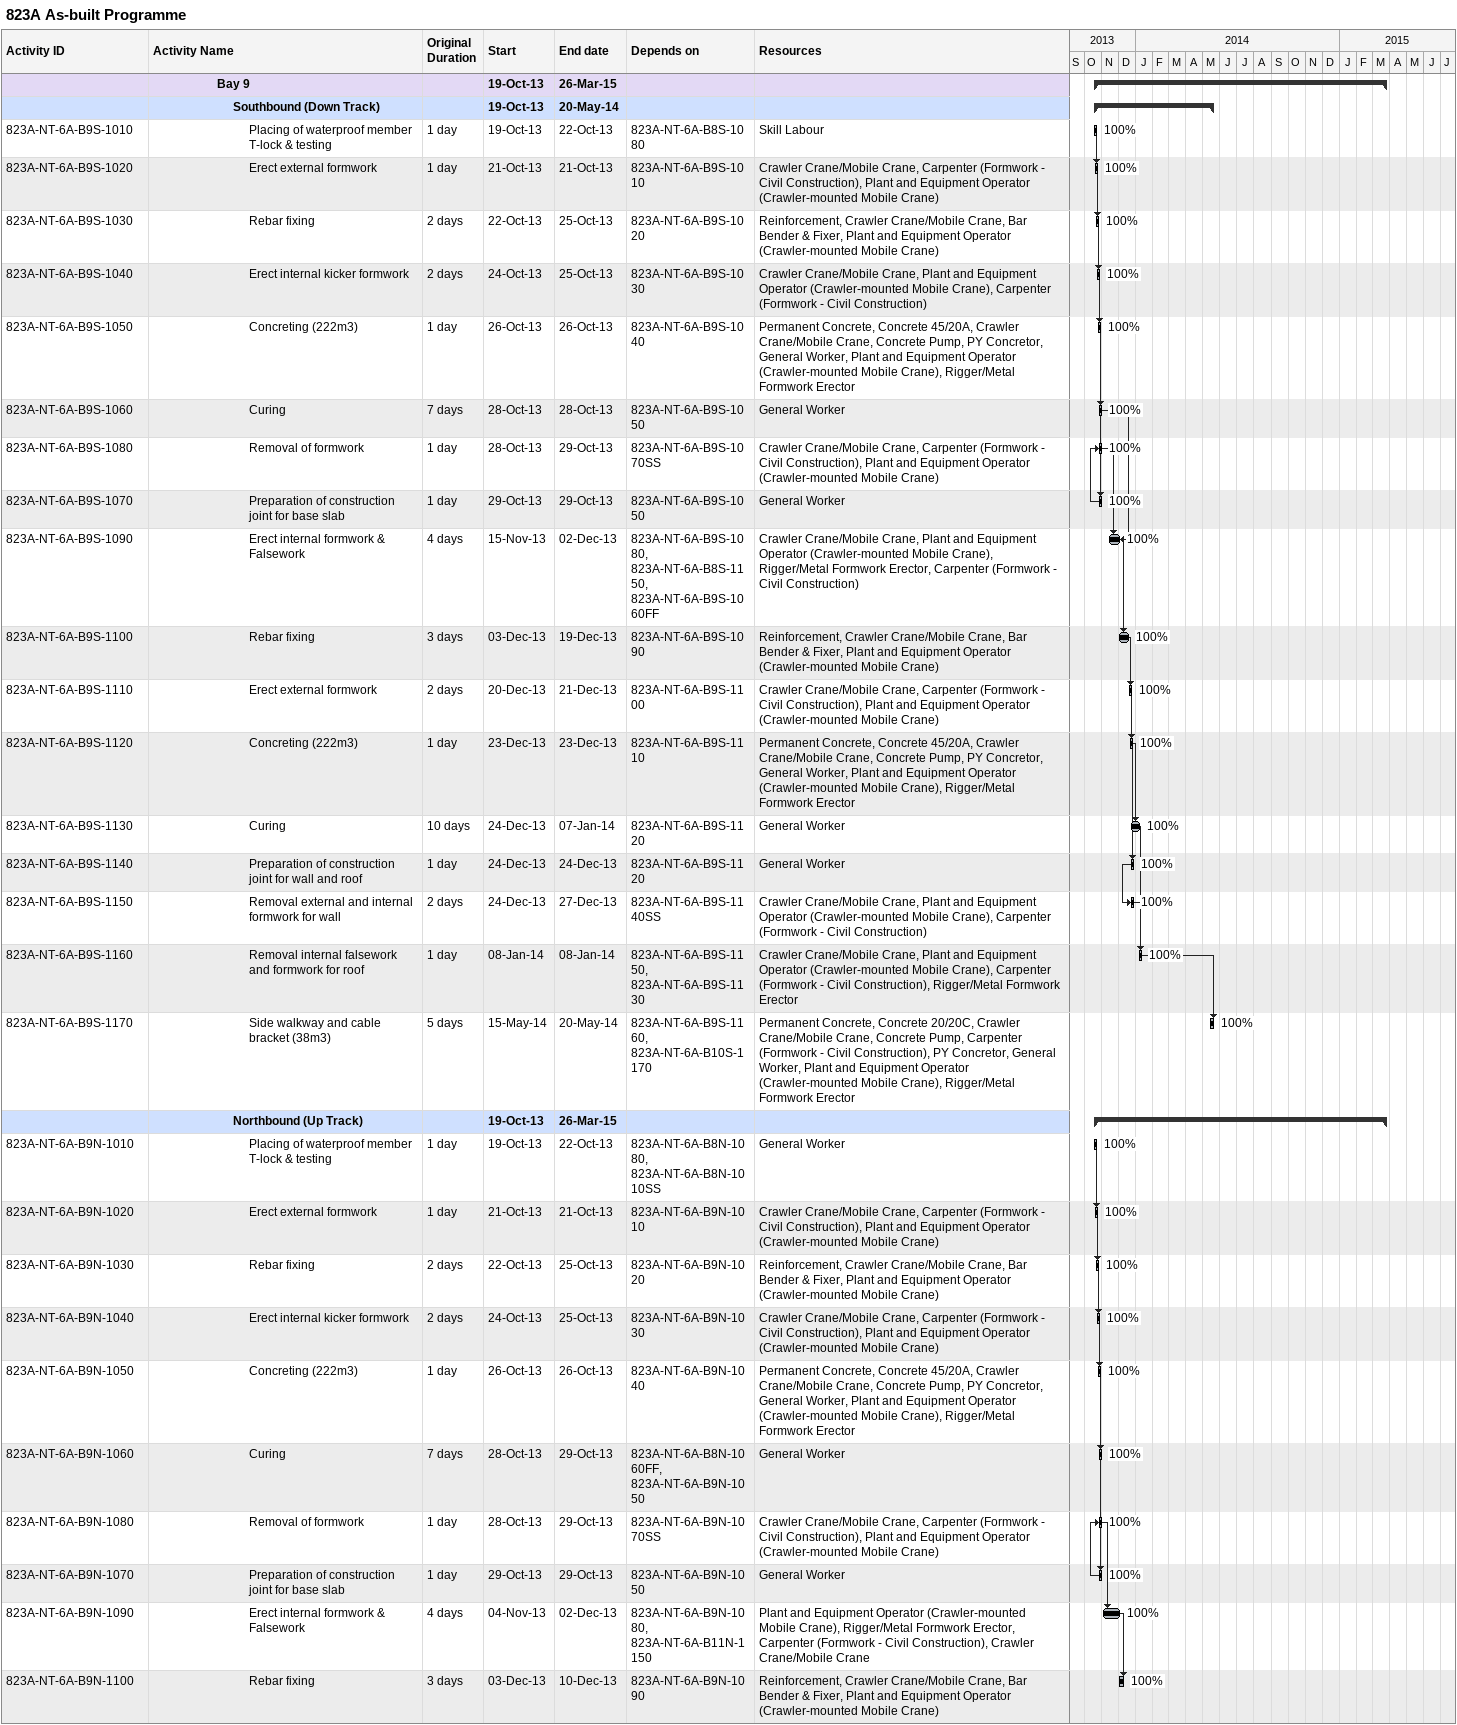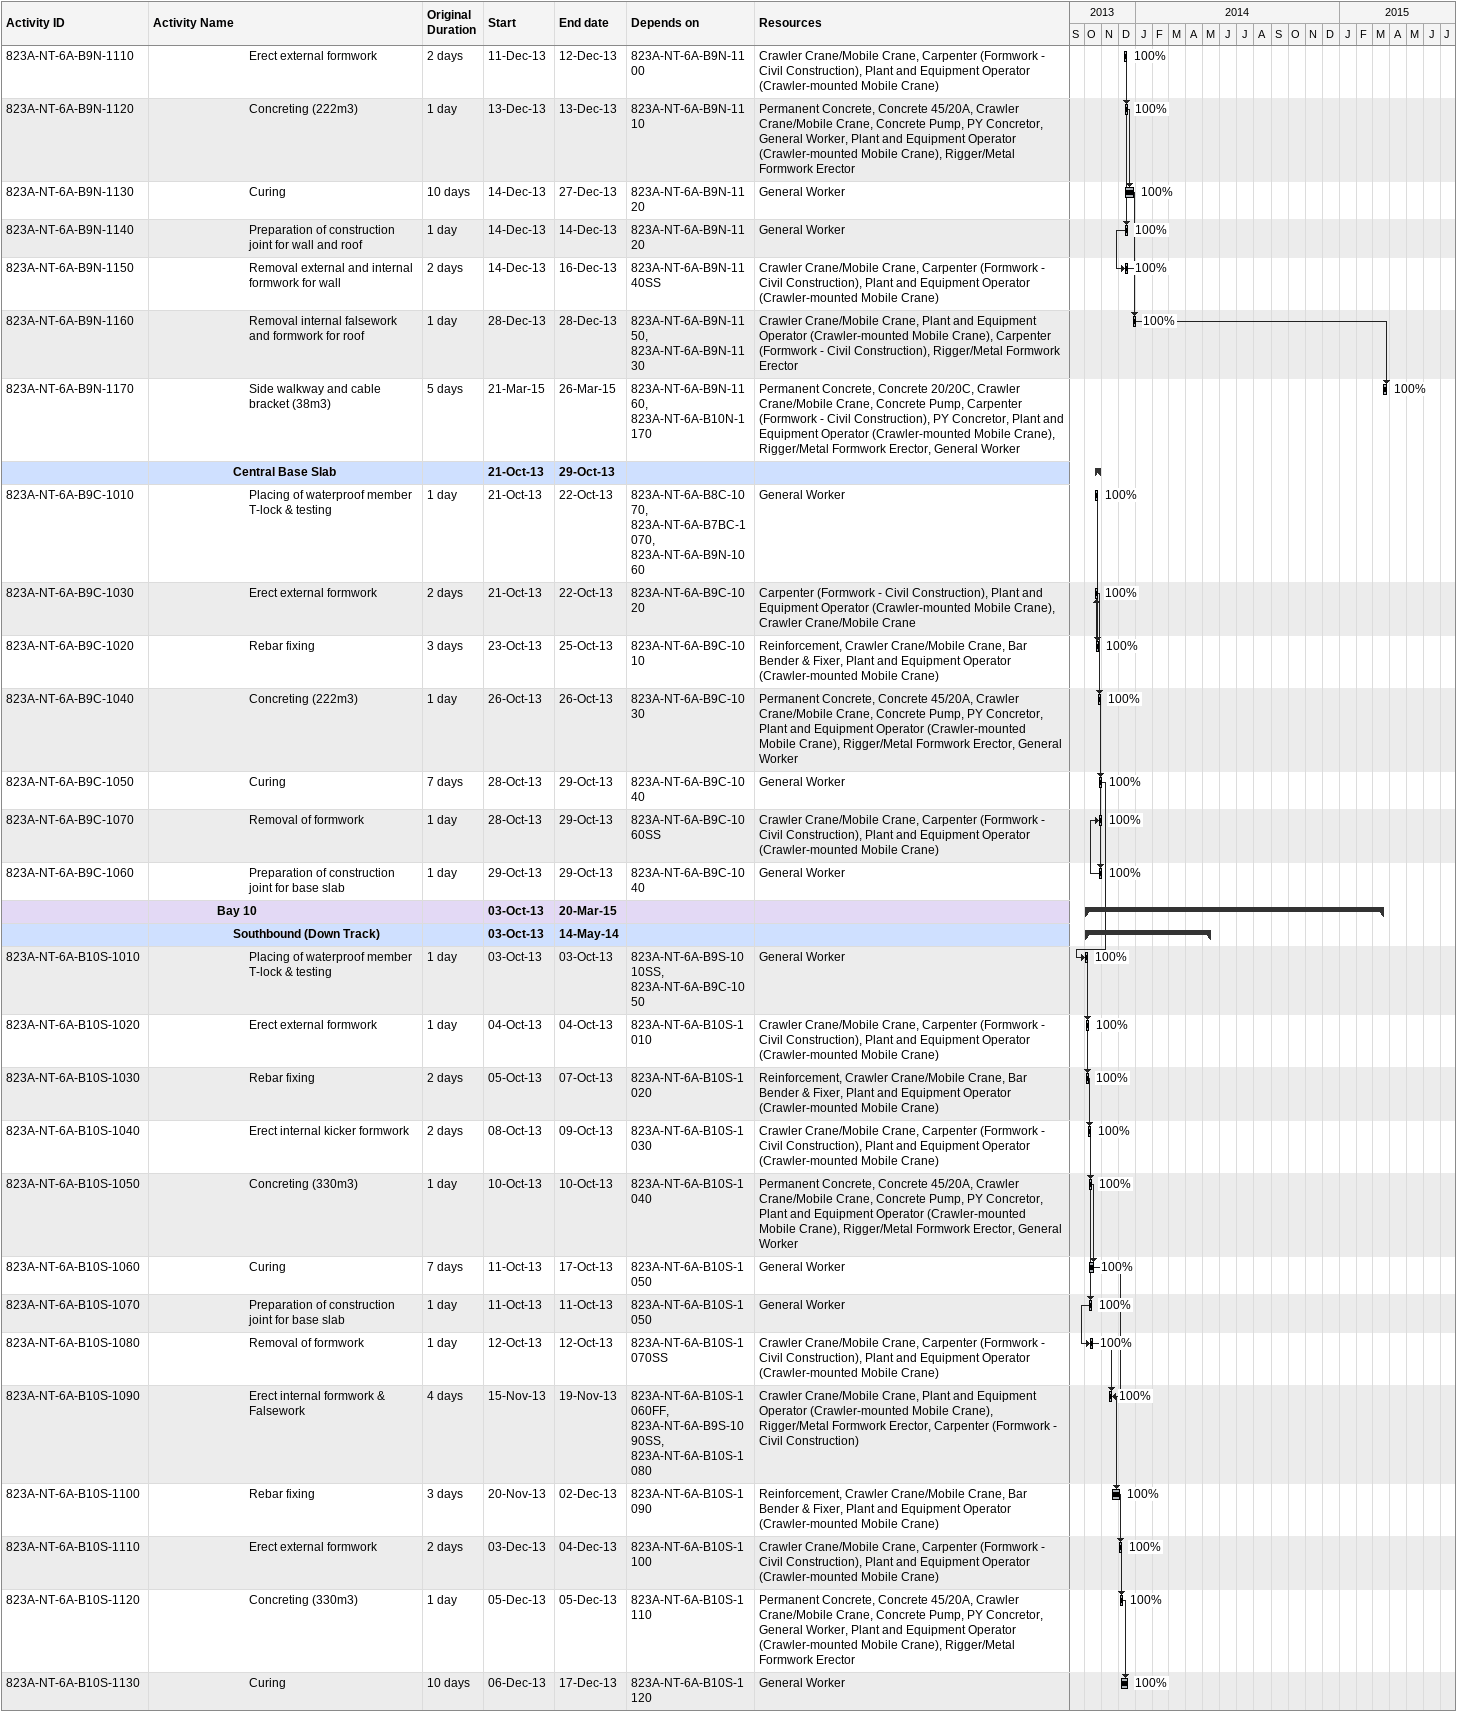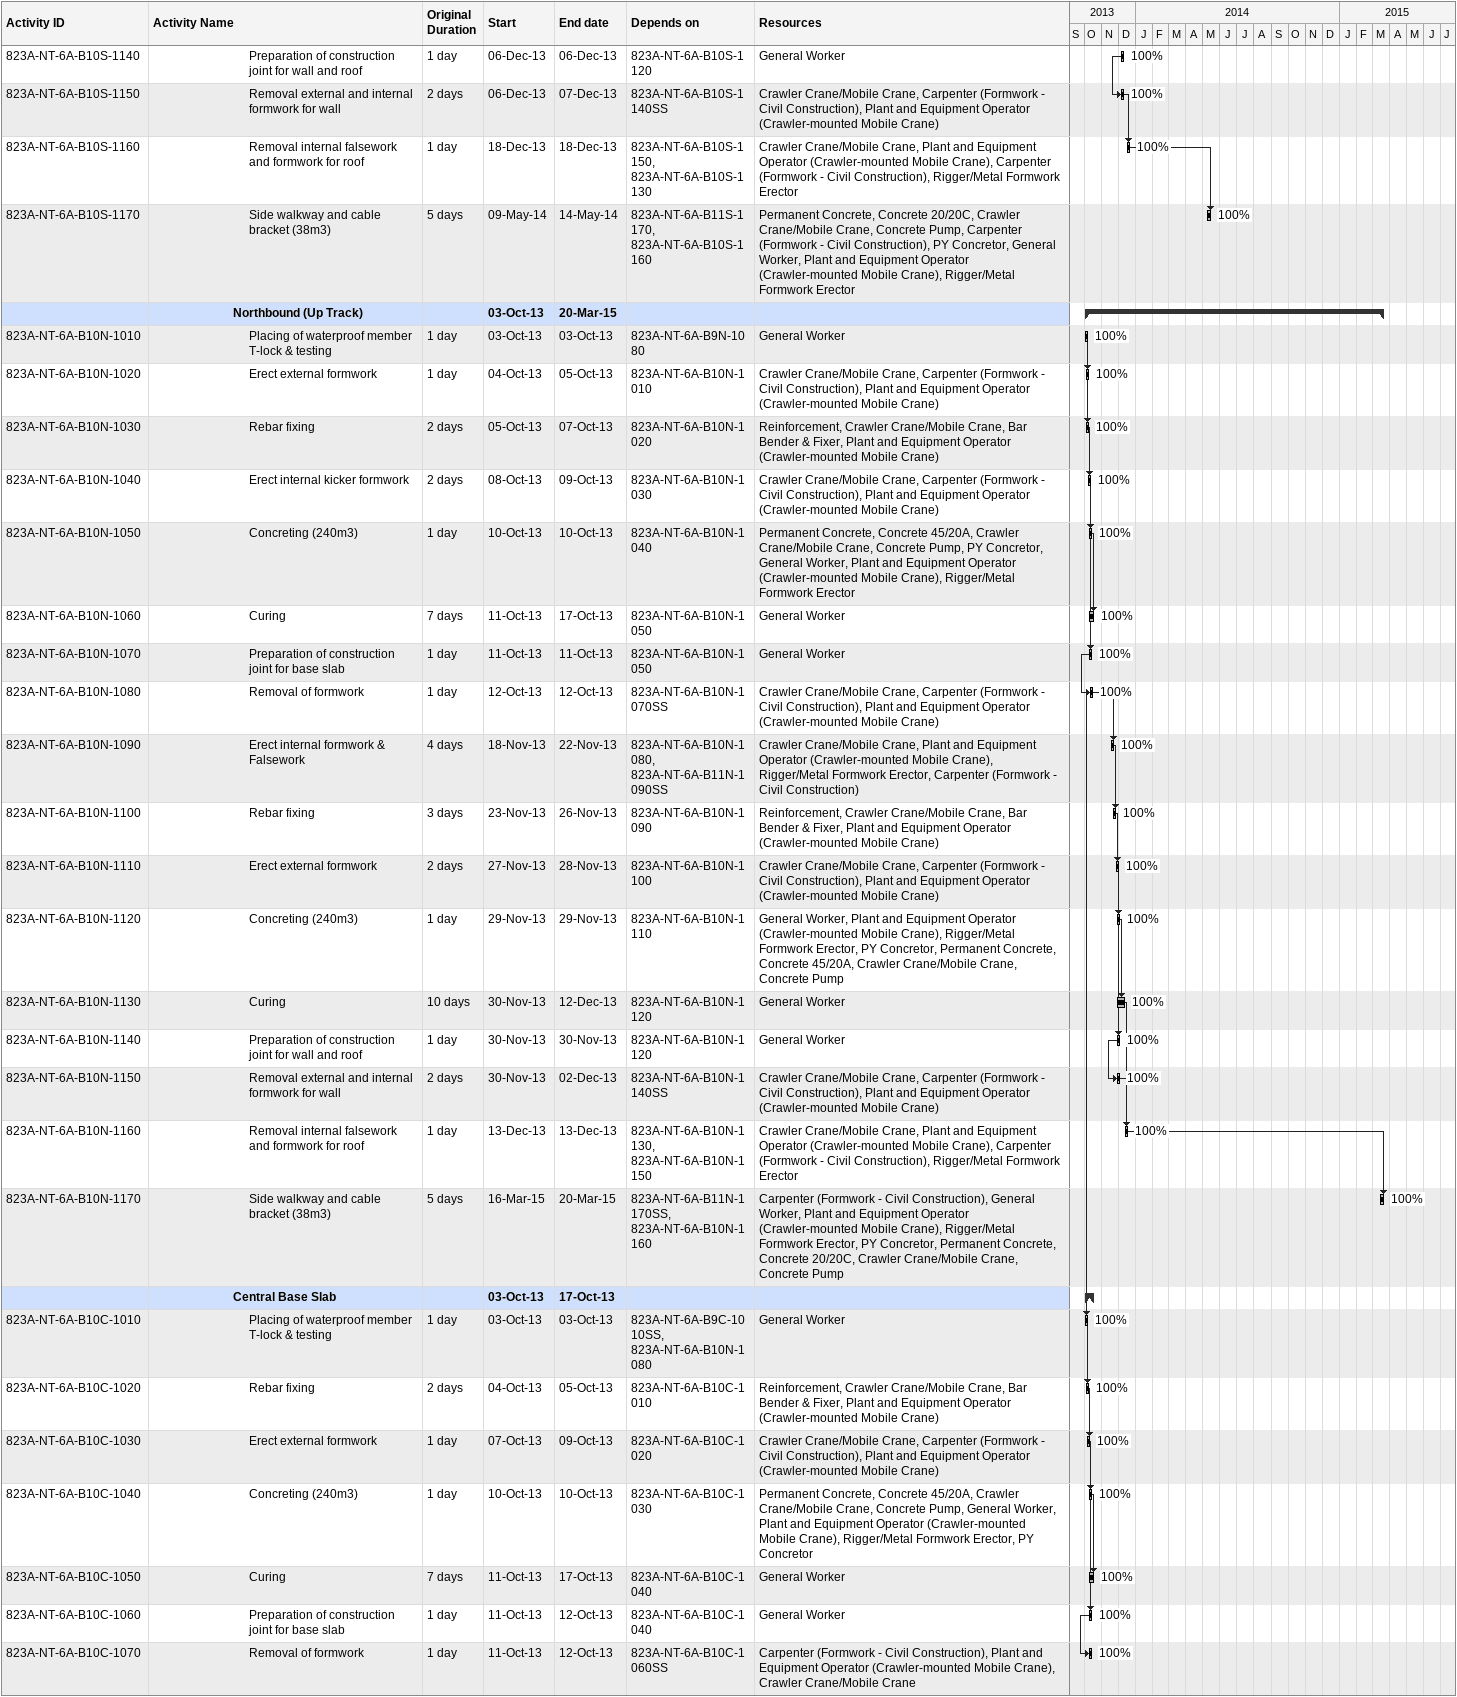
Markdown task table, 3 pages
823A As-built Programme

| ID | Level | Task | Original duration | Start | Finish | Predecessors | Resources | % complete |
|---|---|---|---|---|---|---|---|---|
|  | 5 | **Bay 9** |  | 2013-10-19 | 2015-03-26 |  |  |  |
|  | 6 | **Southbound (Down Track)** |  | 2013-10-19 | 2014-05-20 |  |  |  |
| 823A-NT-6A-B9S-1010 | 7 | Placing of waterproof member T-lock & testing | 1d | 2013-10-19 | 2013-10-22 | 823A-NT-6A-B8S-1080 | Skill Labour | 100 |
| 823A-NT-6A-B9S-1020 | 7 | Erect external formwork | 1d | 2013-10-21 | 2013-10-21 | 823A-NT-6A-B9S-1010 | Crawler Crane/Mobile Crane, Carpenter (Formwork - Civil Construction), Plant and Equipment Operator (Crawler-mounted Mobile Crane) | 100 |
| 823A-NT-6A-B9S-1030 | 7 | Rebar fixing | 2d | 2013-10-22 | 2013-10-25 | 823A-NT-6A-B9S-1020 | Reinforcement, Crawler Crane/Mobile Crane, Bar Bender & Fixer, Plant and Equipment Operator (Crawler-mounted Mobile Crane) | 100 |
| 823A-NT-6A-B9S-1040 | 7 | Erect internal kicker formwork | 2d | 2013-10-24 | 2013-10-25 | 823A-NT-6A-B9S-1030 | Crawler Crane/Mobile Crane, Plant and Equipment Operator (Crawler-mounted Mobile Crane), Carpenter (Formwork - Civil Construction) | 100 |
| 823A-NT-6A-B9S-1050 | 7 | Concreting (222m3) | 1d | 2013-10-26 | 2013-10-26 | 823A-NT-6A-B9S-1040 | Permanent Concrete, Concrete 45/20A, Crawler Crane/Mobile Crane, Concrete Pump, PY Concretor, General Worker, Plant and Equipment Operator (Crawler-mounted Mobile Crane), Rigger/Metal Formwork Erector | 100 |
| 823A-NT-6A-B9S-1060 | 7 | Curing | 7d | 2013-10-28 | 2013-10-28 | 823A-NT-6A-B9S-1050 | General Worker | 100 |
| 823A-NT-6A-B9S-1080 | 7 | Removal of formwork | 1d | 2013-10-28 | 2013-10-29 | 823A-NT-6A-B9S-1070SS | Crawler Crane/Mobile Crane, Carpenter (Formwork - Civil Construction), Plant and Equipment Operator (Crawler-mounted Mobile Crane) | 100 |
| 823A-NT-6A-B9S-1070 | 7 | Preparation of construction joint for base slab | 1d | 2013-10-29 | 2013-10-29 | 823A-NT-6A-B9S-1050 | General Worker | 100 |
| 823A-NT-6A-B9S-1090 | 7 | Erect internal formwork & Falsework | 4d | 2013-11-15 | 2013-12-02 | 823A-NT-6A-B9S-1080, 823A-NT-6A-B8S-1150, 823A-NT-6A-B9S-1060FF | Crawler Crane/Mobile Crane, Plant and Equipment Operator (Crawler-mounted Mobile Crane), Rigger/Metal Formwork Erector, Carpenter (Formwork - Civil Construction) | 100 |
| 823A-NT-6A-B9S-1100 | 7 | Rebar fixing | 3d | 2013-12-03 | 2013-12-19 | 823A-NT-6A-B9S-1090 | Reinforcement, Crawler Crane/Mobile Crane, Bar Bender & Fixer, Plant and Equipment Operator (Crawler-mounted Mobile Crane) | 100 |
| 823A-NT-6A-B9S-1110 | 7 | Erect external formwork | 2d | 2013-12-20 | 2013-12-21 | 823A-NT-6A-B9S-1100 | Crawler Crane/Mobile Crane, Carpenter (Formwork - Civil Construction), Plant and Equipment Operator (Crawler-mounted Mobile Crane) | 100 |
| 823A-NT-6A-B9S-1120 | 7 | Concreting (222m3) | 1d | 2013-12-23 | 2013-12-23 | 823A-NT-6A-B9S-1110 | Permanent Concrete, Concrete 45/20A, Crawler Crane/Mobile Crane, Concrete Pump, PY Concretor, General Worker, Plant and Equipment Operator (Crawler-mounted Mobile Crane), Rigger/Metal Formwork Erector | 100 |
| 823A-NT-6A-B9S-1130 | 7 | Curing | 10d | 2013-12-24 | 2014-01-07 | 823A-NT-6A-B9S-1120 | General Worker | 100 |
| 823A-NT-6A-B9S-1140 | 7 | Preparation of construction joint for wall and roof | 1d | 2013-12-24 | 2013-12-24 | 823A-NT-6A-B9S-1120 | General Worker | 100 |
| 823A-NT-6A-B9S-1150 | 7 | Removal external and internal formwork for wall | 2d | 2013-12-24 | 2013-12-27 | 823A-NT-6A-B9S-1140SS | Crawler Crane/Mobile Crane, Plant and Equipment Operator (Crawler-mounted Mobile Crane), Carpenter (Formwork - Civil Construction) | 100 |
| 823A-NT-6A-B9S-1160 | 7 | Removal internal falsework and formwork for roof | 1d | 2014-01-08 | 2014-01-08 | 823A-NT-6A-B9S-1150, 823A-NT-6A-B9S-1130 | Crawler Crane/Mobile Crane, Plant and Equipment Operator (Crawler-mounted Mobile Crane), Carpenter (Formwork - Civil Construction), Rigger/Metal Formwork Erector | 100 |
| 823A-NT-6A-B9S-1170 | 7 | Side walkway and cable bracket (38m3) | 5d | 2014-05-15 | 2014-05-20 | 823A-NT-6A-B9S-1160, 823A-NT-6A-B10S-1170 | Permanent Concrete, Concrete 20/20C, Crawler Crane/Mobile Crane, Concrete Pump, Carpenter (Formwork - Civil Construction), PY Concretor, General Worker, Plant and Equipment Operator (Crawler-mounted Mobile Crane), Rigger/Metal Formwork Erector | 100 |
|  | 6 | **Northbound (Up Track)** |  | 2013-10-19 | 2015-03-26 |  |  |  |
| 823A-NT-6A-B9N-1010 | 7 | Placing of waterproof member T-lock & testing | 1d | 2013-10-19 | 2013-10-22 | 823A-NT-6A-B8N-1080, 823A-NT-6A-B8N-1010SS | General Worker | 100 |
| 823A-NT-6A-B9N-1020 | 7 | Erect external formwork | 1d | 2013-10-21 | 2013-10-21 | 823A-NT-6A-B9N-1010 | Crawler Crane/Mobile Crane, Carpenter (Formwork - Civil Construction), Plant and Equipment Operator (Crawler-mounted Mobile Crane) | 100 |
| 823A-NT-6A-B9N-1030 | 7 | Rebar fixing | 2d | 2013-10-22 | 2013-10-25 | 823A-NT-6A-B9N-1020 | Reinforcement, Crawler Crane/Mobile Crane, Bar Bender & Fixer, Plant and Equipment Operator (Crawler-mounted Mobile Crane) | 100 |
| 823A-NT-6A-B9N-1040 | 7 | Erect internal kicker formwork | 2d | 2013-10-24 | 2013-10-25 | 823A-NT-6A-B9N-1030 | Crawler Crane/Mobile Crane, Carpenter (Formwork - Civil Construction), Plant and Equipment Operator (Crawler-mounted Mobile Crane) | 100 |
| 823A-NT-6A-B9N-1050 | 7 | Concreting (222m3) | 1d | 2013-10-26 | 2013-10-26 | 823A-NT-6A-B9N-1040 | Permanent Concrete, Concrete 45/20A, Crawler Crane/Mobile Crane, Concrete Pump, PY Concretor, General Worker, Plant and Equipment Operator (Crawler-mounted Mobile Crane), Rigger/Metal Formwork Erector | 100 |
| 823A-NT-6A-B9N-1060 | 7 | Curing | 7d | 2013-10-28 | 2013-10-29 | 823A-NT-6A-B8N-1060FF, 823A-NT-6A-B9N-1050 | General Worker | 100 |
| 823A-NT-6A-B9N-1080 | 7 | Removal of formwork | 1d | 2013-10-28 | 2013-10-29 | 823A-NT-6A-B9N-1070SS | Crawler Crane/Mobile Crane, Carpenter (Formwork - Civil Construction), Plant and Equipment Operator (Crawler-mounted Mobile Crane) | 100 |
| 823A-NT-6A-B9N-1070 | 7 | Preparation of construction joint for base slab | 1d | 2013-10-29 | 2013-10-29 | 823A-NT-6A-B9N-1050 | General Worker | 100 |
| 823A-NT-6A-B9N-1090 | 7 | Erect internal formwork & Falsework | 4d | 2013-11-04 | 2013-12-02 | 823A-NT-6A-B9N-1080, 823A-NT-6A-B11N-1150 | Plant and Equipment Operator (Crawler-mounted Mobile Crane), Rigger/Metal Formwork Erector, Carpenter (Formwork - Civil Construction), Crawler Crane/Mobile Crane | 100 |
| 823A-NT-6A-B9N-1100 | 7 | Rebar fixing | 3d | 2013-12-03 | 2013-12-10 | 823A-NT-6A-B9N-1090 | Reinforcement, Crawler Crane/Mobile Crane, Bar Bender & Fixer, Plant and Equipment Operator (Crawler-mounted Mobile Crane) | 100 |
| 823A-NT-6A-B9N-1110 | 7 | Erect external formwork | 2d | 2013-12-11 | 2013-12-12 | 823A-NT-6A-B9N-1100 | Crawler Crane/Mobile Crane, Carpenter (Formwork - Civil Construction), Plant and Equipment Operator (Crawler-mounted Mobile Crane) | 100 |
| 823A-NT-6A-B9N-1120 | 7 | Concreting (222m3) | 1d | 2013-12-13 | 2013-12-13 | 823A-NT-6A-B9N-1110 | Permanent Concrete, Concrete 45/20A, Crawler Crane/Mobile Crane, Concrete Pump, PY Concretor, General Worker, Plant and Equipment Operator (Crawler-mounted Mobile Crane), Rigger/Metal Formwork Erector | 100 |
| 823A-NT-6A-B9N-1130 | 7 | Curing | 10d | 2013-12-14 | 2013-12-27 | 823A-NT-6A-B9N-1120 | General Worker | 100 |
| 823A-NT-6A-B9N-1140 | 7 | Preparation of construction joint for wall and roof | 1d | 2013-12-14 | 2013-12-14 | 823A-NT-6A-B9N-1120 | General Worker | 100 |
| 823A-NT-6A-B9N-1150 | 7 | Removal external and internal formwork for wall | 2d | 2013-12-14 | 2013-12-16 | 823A-NT-6A-B9N-1140SS | Crawler Crane/Mobile Crane, Carpenter (Formwork - Civil Construction), Plant and Equipment Operator (Crawler-mounted Mobile Crane) | 100 |
| 823A-NT-6A-B9N-1160 | 7 | Removal internal falsework and formwork for roof | 1d | 2013-12-28 | 2013-12-28 | 823A-NT-6A-B9N-1150, 823A-NT-6A-B9N-1130 | Crawler Crane/Mobile Crane, Plant and Equipment Operator (Crawler-mounted Mobile Crane), Carpenter (Formwork - Civil Construction), Rigger/Metal Formwork Erector | 100 |
| 823A-NT-6A-B9N-1170 | 7 | Side walkway and cable bracket (38m3) | 5d | 2015-03-21 | 2015-03-26 | 823A-NT-6A-B9N-1160, 823A-NT-6A-B10N-1170 | Permanent Concrete, Concrete 20/20C, Crawler Crane/Mobile Crane, Concrete Pump, Carpenter (Formwork - Civil Construction), PY Concretor, Plant and Equipment Operator (Crawler-mounted Mobile Crane), Rigger/Metal Formwork Erector, General Worker | 100 |
|  | 6 | **Central Base Slab** |  | 2013-10-21 | 2013-10-29 |  |  |  |
| 823A-NT-6A-B9C-1010 | 7 | Placing of waterproof member T-lock & testing | 1d | 2013-10-21 | 2013-10-22 | 823A-NT-6A-B8C-1070, 823A-NT-6A-B7BC-1070, 823A-NT-6A-B9N-1060 | General Worker | 100 |
| 823A-NT-6A-B9C-1030 | 7 | Erect external formwork | 2d | 2013-10-21 | 2013-10-22 | 823A-NT-6A-B9C-1020 | Carpenter (Formwork - Civil Construction), Plant and Equipment Operator (Crawler-mounted Mobile Crane), Crawler Crane/Mobile Crane | 100 |
| 823A-NT-6A-B9C-1020 | 7 | Rebar fixing | 3d | 2013-10-23 | 2013-10-25 | 823A-NT-6A-B9C-1010 | Reinforcement, Crawler Crane/Mobile Crane, Bar Bender & Fixer, Plant and Equipment Operator (Crawler-mounted Mobile Crane) | 100 |
| 823A-NT-6A-B9C-1040 | 7 | Concreting (222m3) | 1d | 2013-10-26 | 2013-10-26 | 823A-NT-6A-B9C-1030 | Permanent Concrete, Concrete 45/20A, Crawler Crane/Mobile Crane, Concrete Pump, PY Concretor, Plant and Equipment Operator (Crawler-mounted Mobile Crane), Rigger/Metal Formwork Erector, General Worker | 100 |
| 823A-NT-6A-B9C-1050 | 7 | Curing | 7d | 2013-10-28 | 2013-10-29 | 823A-NT-6A-B9C-1040 | General Worker | 100 |
| 823A-NT-6A-B9C-1070 | 7 | Removal of formwork | 1d | 2013-10-28 | 2013-10-29 | 823A-NT-6A-B9C-1060SS | Crawler Crane/Mobile Crane, Carpenter (Formwork - Civil Construction), Plant and Equipment Operator (Crawler-mounted Mobile Crane) | 100 |
| 823A-NT-6A-B9C-1060 | 7 | Preparation of construction joint for base slab | 1d | 2013-10-29 | 2013-10-29 | 823A-NT-6A-B9C-1040 | General Worker | 100 |
|  | 5 | **Bay 10** |  | 2013-10-03 | 2015-03-20 |  |  |  |
|  | 6 | **Southbound (Down Track)** |  | 2013-10-03 | 2014-05-14 |  |  |  |
| 823A-NT-6A-B10S-1010 | 7 | Placing of waterproof member T-lock & testing | 1d | 2013-10-03 | 2013-10-03 | 823A-NT-6A-B9S-1010SS, 823A-NT-6A-B9C-1050 | General Worker | 100 |
| 823A-NT-6A-B10S-1020 | 7 | Erect external formwork | 1d | 2013-10-04 | 2013-10-04 | 823A-NT-6A-B10S-1010 | Crawler Crane/Mobile Crane, Carpenter (Formwork - Civil Construction), Plant and Equipment Operator (Crawler-mounted Mobile Crane) | 100 |
| 823A-NT-6A-B10S-1030 | 7 | Rebar fixing | 2d | 2013-10-05 | 2013-10-07 | 823A-NT-6A-B10S-1020 | Reinforcement, Crawler Crane/Mobile Crane, Bar Bender & Fixer, Plant and Equipment Operator (Crawler-mounted Mobile Crane) | 100 |
| 823A-NT-6A-B10S-1040 | 7 | Erect internal kicker formwork | 2d | 2013-10-08 | 2013-10-09 | 823A-NT-6A-B10S-1030 | Crawler Crane/Mobile Crane, Carpenter (Formwork - Civil Construction), Plant and Equipment Operator (Crawler-mounted Mobile Crane) | 100 |
| 823A-NT-6A-B10S-1050 | 7 | Concreting (330m3) | 1d | 2013-10-10 | 2013-10-10 | 823A-NT-6A-B10S-1040 | Permanent Concrete, Concrete 45/20A, Crawler Crane/Mobile Crane, Concrete Pump, PY Concretor, Plant and Equipment Operator (Crawler-mounted Mobile Crane), Rigger/Metal Formwork Erector, General Worker | 100 |
| 823A-NT-6A-B10S-1060 | 7 | Curing | 7d | 2013-10-11 | 2013-10-17 | 823A-NT-6A-B10S-1050 | General Worker | 100 |
| 823A-NT-6A-B10S-1070 | 7 | Preparation of construction joint for base slab | 1d | 2013-10-11 | 2013-10-11 | 823A-NT-6A-B10S-1050 | General Worker | 100 |
| 823A-NT-6A-B10S-1080 | 7 | Removal of formwork | 1d | 2013-10-12 | 2013-10-12 | 823A-NT-6A-B10S-1070SS | Crawler Crane/Mobile Crane, Carpenter (Formwork - Civil Construction), Plant and Equipment Operator (Crawler-mounted Mobile Crane) | 100 |
| 823A-NT-6A-B10S-1090 | 7 | Erect internal formwork & Falsework | 4d | 2013-11-15 | 2013-11-19 | 823A-NT-6A-B10S-1060FF, 823A-NT-6A-B9S-1090SS, 823A-NT-6A-B10S-1080 | Crawler Crane/Mobile Crane, Plant and Equipment Operator (Crawler-mounted Mobile Crane), Rigger/Metal Formwork Erector, Carpenter (Formwork - Civil Construction) | 100 |
| 823A-NT-6A-B10S-1100 | 7 | Rebar fixing | 3d | 2013-11-20 | 2013-12-02 | 823A-NT-6A-B10S-1090 | Reinforcement, Crawler Crane/Mobile Crane, Bar Bender & Fixer, Plant and Equipment Operator (Crawler-mounted Mobile Crane) | 100 |
| 823A-NT-6A-B10S-1110 | 7 | Erect external formwork | 2d | 2013-12-03 | 2013-12-04 | 823A-NT-6A-B10S-1100 | Crawler Crane/Mobile Crane, Carpenter (Formwork - Civil Construction), Plant and Equipment Operator (Crawler-mounted Mobile Crane) | 100 |
| 823A-NT-6A-B10S-1120 | 7 | Concreting (330m3) | 1d | 2013-12-05 | 2013-12-05 | 823A-NT-6A-B10S-1110 | Permanent Concrete, Concrete 45/20A, Crawler Crane/Mobile Crane, Concrete Pump, PY Concretor, General Worker, Plant and Equipment Operator (Crawler-mounted Mobile Crane), Rigger/Metal Formwork Erector | 100 |
| 823A-NT-6A-B10S-1130 | 7 | Curing | 10d | 2013-12-06 | 2013-12-17 | 823A-NT-6A-B10S-1120 | General Worker | 100 |
| 823A-NT-6A-B10S-1140 | 7 | Preparation of construction joint for wall and roof | 1d | 2013-12-06 | 2013-12-06 | 823A-NT-6A-B10S-1120 | General Worker | 100 |
| 823A-NT-6A-B10S-1150 | 7 | Removal external and internal formwork for wall | 2d | 2013-12-06 | 2013-12-07 | 823A-NT-6A-B10S-1140SS | Crawler Crane/Mobile Crane, Carpenter (Formwork - Civil Construction), Plant and Equipment Operator (Crawler-mounted Mobile Crane) | 100 |
| 823A-NT-6A-B10S-1160 | 7 | Removal internal falsework and formwork for roof | 1d | 2013-12-18 | 2013-12-18 | 823A-NT-6A-B10S-1150, 823A-NT-6A-B10S-1130 | Crawler Crane/Mobile Crane, Plant and Equipment Operator (Crawler-mounted Mobile Crane), Carpenter (Formwork - Civil Construction), Rigger/Metal Formwork Erector | 100 |
| 823A-NT-6A-B10S-1170 | 7 | Side walkway and cable bracket (38m3) | 5d | 2014-05-09 | 2014-05-14 | 823A-NT-6A-B11S-1170, 823A-NT-6A-B10S-1160 | Permanent Concrete, Concrete 20/20C, Crawler Crane/Mobile Crane, Concrete Pump, Carpenter (Formwork - Civil Construction), PY Concretor, General Worker, Plant and Equipment Operator (Crawler-mounted Mobile Crane), Rigger/Metal Formwork Erector | 100 |
|  | 6 | **Northbound (Up Track)** |  | 2013-10-03 | 2015-03-20 |  |  |  |
| 823A-NT-6A-B10N-1010 | 7 | Placing of waterproof member T-lock & testing | 1d | 2013-10-03 | 2013-10-03 | 823A-NT-6A-B9N-1080 | General Worker | 100 |
| 823A-NT-6A-B10N-1020 | 7 | Erect external formwork | 1d | 2013-10-04 | 2013-10-05 | 823A-NT-6A-B10N-1010 | Crawler Crane/Mobile Crane, Carpenter (Formwork - Civil Construction), Plant and Equipment Operator (Crawler-mounted Mobile Crane) | 100 |
| 823A-NT-6A-B10N-1030 | 7 | Rebar fixing | 2d | 2013-10-05 | 2013-10-07 | 823A-NT-6A-B10N-1020 | Reinforcement, Crawler Crane/Mobile Crane, Bar Bender & Fixer, Plant and Equipment Operator (Crawler-mounted Mobile Crane) | 100 |
| 823A-NT-6A-B10N-1040 | 7 | Erect internal kicker formwork | 2d | 2013-10-08 | 2013-10-09 | 823A-NT-6A-B10N-1030 | Crawler Crane/Mobile Crane, Carpenter (Formwork - Civil Construction), Plant and Equipment Operator (Crawler-mounted Mobile Crane) | 100 |
| 823A-NT-6A-B10N-1050 | 7 | Concreting (240m3) | 1d | 2013-10-10 | 2013-10-10 | 823A-NT-6A-B10N-1040 | Permanent Concrete, Concrete 45/20A, Crawler Crane/Mobile Crane, Concrete Pump, PY Concretor, General Worker, Plant and Equipment Operator (Crawler-mounted Mobile Crane), Rigger/Metal Formwork Erector | 100 |
| 823A-NT-6A-B10N-1060 | 7 | Curing | 7d | 2013-10-11 | 2013-10-17 | 823A-NT-6A-B10N-1050 | General Worker | 100 |
| 823A-NT-6A-B10N-1070 | 7 | Preparation of construction joint for base slab | 1d | 2013-10-11 | 2013-10-11 | 823A-NT-6A-B10N-1050 | General Worker | 100 |
| 823A-NT-6A-B10N-1080 | 7 | Removal of formwork | 1d | 2013-10-12 | 2013-10-12 | 823A-NT-6A-B10N-1070SS | Crawler Crane/Mobile Crane, Carpenter (Formwork - Civil Construction), Plant and Equipment Operator (Crawler-mounted Mobile Crane) | 100 |
| 823A-NT-6A-B10N-1090 | 7 | Erect internal formwork & Falsework | 4d | 2013-11-18 | 2013-11-22 | 823A-NT-6A-B10N-1080, 823A-NT-6A-B11N-1090SS | Crawler Crane/Mobile Crane, Plant and Equipment Operator (Crawler-mounted Mobile Crane), Rigger/Metal Formwork Erector, Carpenter (Formwork - Civil Construction) | 100 |
| 823A-NT-6A-B10N-1100 | 7 | Rebar fixing | 3d | 2013-11-23 | 2013-11-26 | 823A-NT-6A-B10N-1090 | Reinforcement, Crawler Crane/Mobile Crane, Bar Bender & Fixer, Plant and Equipment Operator (Crawler-mounted Mobile Crane) | 100 |
| 823A-NT-6A-B10N-1110 | 7 | Erect external formwork | 2d | 2013-11-27 | 2013-11-28 | 823A-NT-6A-B10N-1100 | Crawler Crane/Mobile Crane, Carpenter (Formwork - Civil Construction), Plant and Equipment Operator (Crawler-mounted Mobile Crane) | 100 |
| 823A-NT-6A-B10N-1120 | 7 | Concreting (240m3) | 1d | 2013-11-29 | 2013-11-29 | 823A-NT-6A-B10N-1110 | General Worker, Plant and Equipment Operator (Crawler-mounted Mobile Crane), Rigger/Metal Formwork Erector, PY Concretor, Permanent Concrete, Concrete 45/20A, Crawler Crane/Mobile Crane, Concrete Pump | 100 |
| 823A-NT-6A-B10N-1130 | 7 | Curing | 10d | 2013-11-30 | 2013-12-12 | 823A-NT-6A-B10N-1120 | General Worker | 100 |
| 823A-NT-6A-B10N-1140 | 7 | Preparation of construction joint for wall and roof | 1d | 2013-11-30 | 2013-11-30 | 823A-NT-6A-B10N-1120 | General Worker | 100 |
| 823A-NT-6A-B10N-1150 | 7 | Removal external and internal formwork for wall | 2d | 2013-11-30 | 2013-12-02 | 823A-NT-6A-B10N-1140SS | Crawler Crane/Mobile Crane, Carpenter (Formwork - Civil Construction), Plant and Equipment Operator (Crawler-mounted Mobile Crane) | 100 |
| 823A-NT-6A-B10N-1160 | 7 | Removal internal falsework and formwork for roof | 1d | 2013-12-13 | 2013-12-13 | 823A-NT-6A-B10N-1130, 823A-NT-6A-B10N-1150 | Crawler Crane/Mobile Crane, Plant and Equipment Operator (Crawler-mounted Mobile Crane), Carpenter (Formwork - Civil Construction), Rigger/Metal Formwork Erector | 100 |
| 823A-NT-6A-B10N-1170 | 7 | Side walkway and cable bracket (38m3) | 5d | 2015-03-16 | 2015-03-20 | 823A-NT-6A-B11N-1170SS, 823A-NT-6A-B10N-1160 | Carpenter (Formwork - Civil Construction), General Worker, Plant and Equipment Operator (Crawler-mounted Mobile Crane), Rigger/Metal Formwork Erector, PY Concretor, Permanent Concrete, Concrete 20/20C, Crawler Crane/Mobile Crane, Concrete Pump | 100 |
|  | 6 | **Central Base Slab** |  | 2013-10-03 | 2013-10-17 |  |  |  |
| 823A-NT-6A-B10C-1010 | 7 | Placing of waterproof member T-lock & testing | 1d | 2013-10-03 | 2013-10-03 | 823A-NT-6A-B9C-1010SS, 823A-NT-6A-B10N-1080 | General Worker | 100 |
| 823A-NT-6A-B10C-1020 | 7 | Rebar fixing | 2d | 2013-10-04 | 2013-10-05 | 823A-NT-6A-B10C-1010 | Reinforcement, Crawler Crane/Mobile Crane, Bar Bender & Fixer, Plant and Equipment Operator (Crawler-mounted Mobile Crane) | 100 |
| 823A-NT-6A-B10C-1030 | 7 | Erect external formwork | 1d | 2013-10-07 | 2013-10-09 | 823A-NT-6A-B10C-1020 | Crawler Crane/Mobile Crane, Carpenter (Formwork - Civil Construction), Plant and Equipment Operator (Crawler-mounted Mobile Crane) | 100 |
| 823A-NT-6A-B10C-1040 | 7 | Concreting (240m3) | 1d | 2013-10-10 | 2013-10-10 | 823A-NT-6A-B10C-1030 | Permanent Concrete, Concrete 45/20A, Crawler Crane/Mobile Crane, Concrete Pump, General Worker, Plant and Equipment Operator (Crawler-mounted Mobile Crane), Rigger/Metal Formwork Erector, PY Concretor | 100 |
| 823A-NT-6A-B10C-1050 | 7 | Curing | 7d | 2013-10-11 | 2013-10-17 | 823A-NT-6A-B10C-1040 | General Worker | 100 |
| 823A-NT-6A-B10C-1060 | 7 | Preparation of construction joint for base slab | 1d | 2013-10-11 | 2013-10-12 | 823A-NT-6A-B10C-1040 | General Worker | 100 |
| 823A-NT-6A-B10C-1070 | 7 | Removal of formwork | 1d | 2013-10-11 | 2013-10-12 | 823A-NT-6A-B10C-1060SS | Carpenter (Formwork - Civil Construction), Plant and Equipment Operator (Crawler-mounted Mobile Crane), Crawler Crane/Mobile Crane | 100 |
